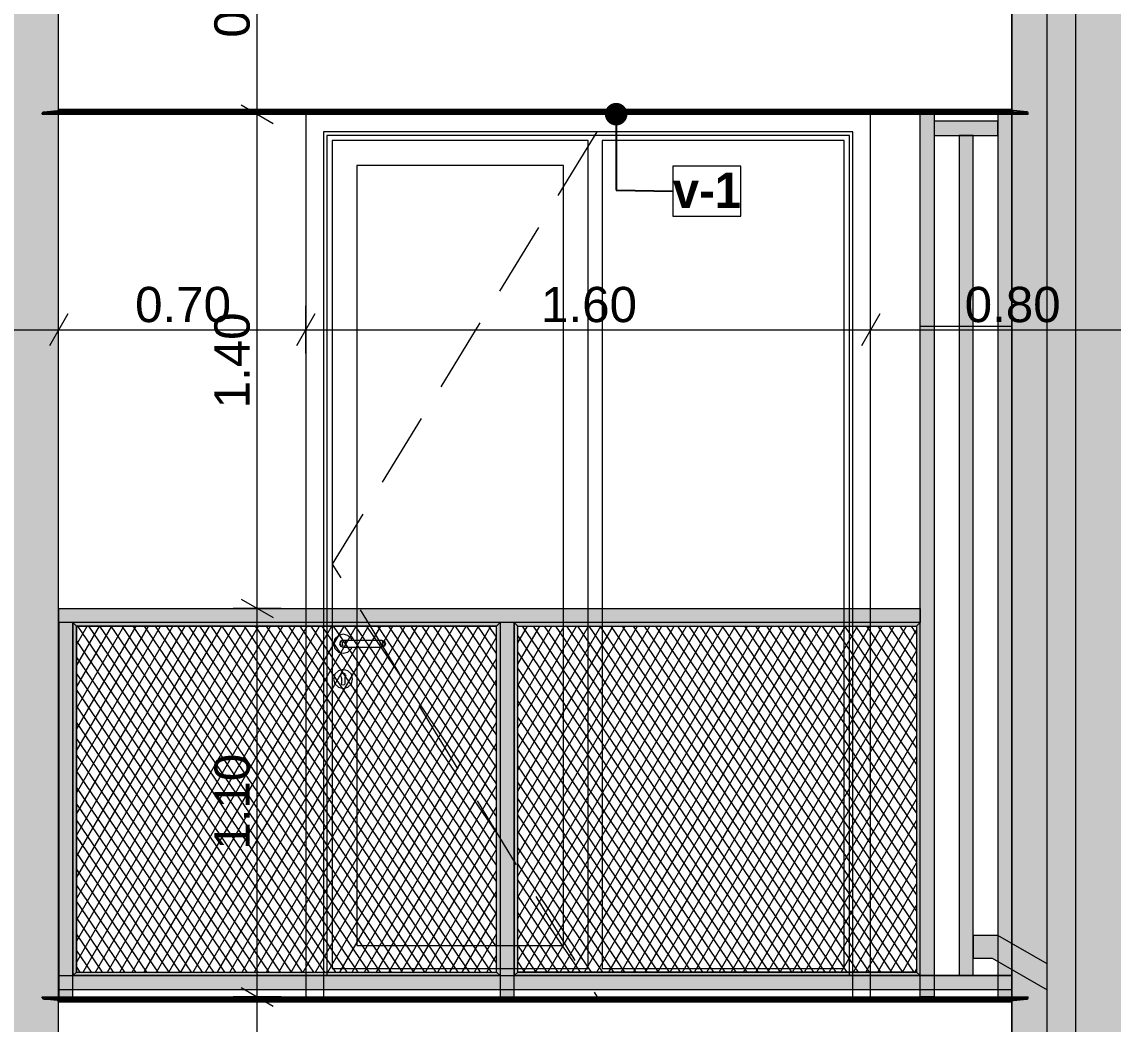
# Model space of a CAD drawing. Header units: millimetres. Extents: x 475206255 to 476720147, y 4620882299 to 4621447368.
# Drawn here: x 475471580 to 475474672, y 4621135667 to 4621138506 of the extents above; entities that cross this region are included whole.
import ezdxf

# ---------------------------------------------------------------- set-up
doc = ezdxf.new("R2010")
doc.units = ezdxf.units.MM
doc.header["$MEASUREMENT"] = 0
doc.set_wipeout_variables(frame=1)
doc.linetypes.add('Hidden Line', pattern=[317.5, 211.666667, -105.833333])
for name, color, linetype, lineweight in [('0_Pen_No__250_Pen_No__255', 255, 'Continuous', 0), ('0_Pen_No__250_Pen_No__7', 7, 'Continuous', 0), ('2D Drafting - General_Pen_No__7_Pen_No__7', 7, 'Continuous', 0), ('Dimensioning - General_Pen_No__142', 142, 'Continuous', 0), ('New_2D Drafting - General_Pen_No__30_Pen_No__9_Pen_No__9_Pen_No__253', 252, 'Continuous', 0), ('New_2D Drafting - General_Pen_No__30_Pen_No__9_Pen_No__9_Pen_No__255', 255, 'Continuous', 0), ('New_2D Drafting - General_Pen_No__30_Pen_No__9_Pen_No__9_Pen_No__7', 7, 'Continuous', 0), ('New_2D Drafting - General_Pen_No__4', 7, 'Continuous', 0), ('New_2D Drafting - General_Pen_No__7', 7, 'Continuous', 0), ('New_Annotation - Label_Pen_No__1', 1, 'Continuous', 0), ('New_Structural - Bearing_Pen_No__250', 7, 'Continuous', 0), ('Structural - Bearing_Pen_No__250', 7, 'Continuous', 0), ('zoma_Pen_No__142', 142, 'Continuous', 0)]:
    doc.layers.add(name, color=color, linetype=linetype, lineweight=lineweight)
doc.layers.add('Dimensioning - General', color=7, linetype='Continuous')
doc.layers.add('zoma', color=7, linetype='Continuous')
doc.styles.add('GENERATED_STYLE_2', font='arial.ttf')
doc.styles.add('GENERATED_STYLE_5', font='')
doc.styles.get('GENERATED_STYLE_5').set_extended_font_data('Avaza', bold=True)
doc.dimstyles.new('GENERATED_STYLE__1', dxfattribs={"dimtxt": 100, "dimasz": 68.640772, "dimexe": 0.18, "dimexo": 0.0625, "dimgap": 0, "dimtad": 1, "dimlfac": 0.001, "dimzin": 0, "dimdsep": 46, "dimtxsty": 'GENERATED_STYLE_2', "dimblk": 'ARROWHEAD_2', "dimblk1": 'ARROWHEAD_2', "dimblk2": 'ARROWHEAD_2', "dimcen": 0.09, "dimse1": 1, "dimse2": 1, "dimclrd": 142, "dimclre": 142, "dimclrt": 142, "dimadec": 0, "dimazin": 0, "dimtfac": 1, "dimtdec": 4, "dimtmove": 0, "dimatfit": 3, "dimfxl": 1, "dimtolj": 1, "dimtzin": 0, "dimarcsym": 0})
doc.dimstyles.new('GENERATED_STYLE__18', dxfattribs={"dimtxt": 100, "dimasz": 68.640772, "dimexe": 0.18, "dimexo": 0.0625, "dimgap": 0, "dimtad": 1, "dimtih": 1, "dimtoh": 1, "dimlfac": 0.001, "dimzin": 0, "dimdsep": 46, "dimtxsty": 'GENERATED_STYLE_2', "dimblk": 'ARROWHEAD_2', "dimblk1": 'ARROWHEAD_2', "dimblk2": 'ARROWHEAD_2', "dimcen": 0.09, "dimse1": 1, "dimse2": 1, "dimclrd": 142, "dimclre": 142, "dimclrt": 142, "dimadec": 0, "dimazin": 0, "dimtfac": 1, "dimtdec": 4, "dimtmove": 0, "dimatfit": 3, "dimfxl": 1, "dimtolj": 1, "dimtzin": 0, "dimarcsym": 0})
doc.dimstyles.new('GENERATED_STYLE__3', dxfattribs={"dimtxt": 200, "dimasz": 64.421331, "dimexe": 0.18, "dimexo": 3, "dimgap": 0, "dimtad": 1, "dimtih": 1, "dimtoh": 1, "dimlfac": 0.001, "dimzin": 0, "dimdsep": 46, "dimtxsty": 'GENERATED_STYLE_2', "dimblk": 'ARROWHEAD_2', "dimblk1": 'ARROWHEAD_2', "dimblk2": 'ARROWHEAD_2', "dimcen": 0.09, "dimclrd": 142, "dimclre": 142, "dimclrt": 142, "dimadec": 0, "dimazin": 0, "dimtfac": 1, "dimtdec": 4, "dimtmove": 0, "dimatfit": 3, "dimfxl": 1, "dimtolj": 1, "dimtzin": 0, "dimarcsym": 0})
doc.dimstyles.new('GENERATED_STYLE__33', dxfattribs={"dimtxt": 0.18, "dimasz": 127.68, "dimexe": 0.18, "dimexo": 0.0625, "dimgap": 0, "dimtad": 0, "dimtih": 1, "dimtoh": 1, "dimdec": 4, "dimzin": 0, "dimdsep": 46, "dimcen": 0.09, "dimadec": 0, "dimazin": 0, "dimtfac": 1, "dimtdec": 4, "dimtmove": 0, "dimatfit": 3, "dimldrblk": 'ARROWHEAD_11', "dimfxl": 1, "dimtolj": 1, "dimtzin": 0, "dimarcsym": 0})
pattern_1 = [(60, (475826095.757, 4621095193.19), (-25.980762, 15), []), (124.306619, (475826095.757, 4621095193.19), (23.8156986, 11.25), [])]

# ---------------------------------------------------------------- blocks, each defined once
blk = doc.blocks.new('*D565', base_point=(475826095.8, 4621095193.2))
at = {"layer": 'Dimensioning - General_Pen_No__142', "color": 142, "linetype": 'Continuous', "lineweight": 0, "transparency": 16777216}
for p, q in [((475472201.6, 4621135771), (475472291.9, 4621135718.8)), ((475472314.5, 4621135744.9), (475472179, 4621135744.9)), ((475472246.7, 4621135044.9), (475472246.7, 4621135744.9)), ((475472314.5, 4621135044.9), (475472179, 4621135044.9)), ((475472201.6, 4621135071), (475472291.9, 4621135018.9))]:
    blk.add_line(p, q, dxfattribs=at)
at = {"layer": 'Dimensioning - General_Pen_No__142', "color": 142, "lineweight": 0, "transparency": 16777216, "insert": (475472226.7, 4621135261.5), "char_height": 100, "attachment_point": 7, "rotation": 90, "style": 'GENERATED_STYLE_2'}
blk.add_mtext('\\A1;{\\pql;\\fArial|b0|i0|c204|p0;\\W1.000000;0.70}', dxfattribs=at)
blk = doc.blocks.new('ARROWHEAD_2')
at = {"color": 0, "linetype": 'Continuous', "lineweight": 0}
for p, q in [((-0.378, -0.655), (0.378, 0.655)), ((0, 0), (-1, 0))]:
    blk.add_line(p, q, dxfattribs=at)
blk = doc.blocks.new('*D566', base_point=(475826095.8, 4621095193.2))
at = {"layer": 'Dimensioning - General_Pen_No__142', "color": 142, "linetype": 'Continuous', "lineweight": 0, "transparency": 16777216}
for p, q in [((475472201.6, 4621136871), (475472291.9, 4621136818.9)), ((475472314.5, 4621136844.9), (475472179, 4621136844.9)), ((475472246.7, 4621135744.9), (475472246.7, 4621136844.9)), ((475472201.6, 4621135771), (475472291.9, 4621135718.8)), ((475472314.5, 4621135744.9), (475472179, 4621135744.9))]:
    blk.add_line(p, q, dxfattribs=at)
at = {"layer": 'Dimensioning - General_Pen_No__142', "color": 142, "lineweight": 0, "transparency": 16777216, "insert": (475472226.7, 4621136161.5), "char_height": 100, "attachment_point": 7, "rotation": 90, "style": 'GENERATED_STYLE_2'}
blk.add_mtext('\\A1;{\\pql;\\fArial|b0|i0|c204|p0;\\W1.000000;1.10}', dxfattribs=at)
blk = doc.blocks.new('*D567', base_point=(475826095.8, 4621095193.2))
at = {"layer": 'Dimensioning - General_Pen_No__142', "color": 142, "linetype": 'Continuous', "lineweight": 0, "transparency": 16777216}
for p, q in [((475472201.6, 4621138271), (475472291.9, 4621138218.9)), ((475472314.5, 4621138244.9), (475472179, 4621138244.9)), ((475472246.7, 4621136844.9), (475472246.7, 4621138244.9)), ((475472201.6, 4621136871), (475472291.9, 4621136818.9)), ((475472314.5, 4621136844.9), (475472179, 4621136844.9))]:
    blk.add_line(p, q, dxfattribs=at)
at = {"layer": 'Dimensioning - General_Pen_No__142', "color": 142, "lineweight": 0, "transparency": 16777216, "insert": (475472226.7, 4621137411.5), "char_height": 100, "attachment_point": 7, "rotation": 90, "style": 'GENERATED_STYLE_2'}
blk.add_mtext('\\A1;{\\pql;\\fArial|b0|i0|c204|p0;\\W1.000000;1.40}', dxfattribs=at)
blk = doc.blocks.new('*D568', base_point=(475826095.8, 4621095193.2))
at = {"layer": 'Dimensioning - General_Pen_No__142', "color": 142, "linetype": 'Continuous', "lineweight": 0, "transparency": 16777216}
for p, q in [((475472201.6, 4621138971), (475472291.9, 4621138918.8)), ((475472314.5, 4621138944.9), (475472179, 4621138944.9)), ((475472246.7, 4621138244.9), (475472246.7, 4621138944.9)), ((475472201.6, 4621138271), (475472291.9, 4621138218.9)), ((475472314.5, 4621138244.9), (475472179, 4621138244.9))]:
    blk.add_line(p, q, dxfattribs=at)
at = {"layer": 'Dimensioning - General_Pen_No__142', "color": 142, "lineweight": 0, "transparency": 16777216, "insert": (475472226.7, 4621138461.5), "char_height": 100, "attachment_point": 7, "rotation": 90, "style": 'GENERATED_STYLE_2'}
blk.add_mtext('\\A1;{\\pql;\\fArial|b0|i0|c204|p0;\\W1.000000;0.70}', dxfattribs=at)
blk = doc.blocks.new('*D578', base_point=(475826095.8, 4621095193.2))
at = {"layer": 'Dimensioning - General_Pen_No__142', "color": 142, "linetype": 'Continuous', "lineweight": 0, "transparency": 16777216}
for p, q in [((475483310.4, 4621137270.9), (475483400.7, 4621137218.8)), ((475483423.3, 4621137244.9), (475483287.8, 4621137244.9)), ((475483355.6, 4621134744.9), (475483355.6, 4621137244.9)), ((475483310.4, 4621134770.9), (475483400.7, 4621134718.8)), ((475483423.3, 4621134744.9), (475483287.8, 4621134744.9))]:
    blk.add_line(p, q, dxfattribs=at)
at = {"layer": 'Dimensioning - General_Pen_No__142', "color": 142, "lineweight": 0, "transparency": 16777216, "insert": (475483335.6, 4621135861.4), "char_height": 100, "attachment_point": 7, "rotation": 90, "style": 'GENERATED_STYLE_2'}
blk.add_mtext('\\A1;{\\pql;\\fArial|b0|i0|c204|p0;\\W1.000000;2.50}', dxfattribs=at)
blk = doc.blocks.new('*D579', base_point=(475826095.8, 4621095193.2))
at = {"layer": 'Dimensioning - General_Pen_No__142', "color": 142, "linetype": 'Continuous', "lineweight": 0, "transparency": 16777216}
for p, q in [((475483310.4, 4621137970.9), (475483400.7, 4621137918.8)), ((475483423.3, 4621137944.9), (475483287.8, 4621137944.9)), ((475483355.6, 4621137244.9), (475483355.6, 4621137944.9)), ((475483310.4, 4621137270.9), (475483400.7, 4621137218.8)), ((475483423.3, 4621137244.9), (475483287.8, 4621137244.9))]:
    blk.add_line(p, q, dxfattribs=at)
at = {"layer": 'Dimensioning - General_Pen_No__142', "color": 142, "lineweight": 0, "transparency": 16777216, "insert": (475483335.6, 4621137461.4), "char_height": 100, "attachment_point": 7, "rotation": 90, "style": 'GENERATED_STYLE_2'}
blk.add_mtext('\\A1;{\\pql;\\fArial|b0|i0|c204|p0;\\W1.000000;0.70}', dxfattribs=at)
blk = doc.blocks.new('*D580', base_point=(475826095.8, 4621095193.2))
at = {"layer": 'Dimensioning - General_Pen_No__142', "color": 142, "linetype": 'Continuous', "lineweight": 0, "transparency": 16777216}
for p, q in [((475483310.4, 4621140470.9), (475483400.7, 4621140418.8)), ((475483423.3, 4621140444.9), (475483287.8, 4621140444.9)), ((475483355.6, 4621137944.9), (475483355.6, 4621140444.9)), ((475483310.4, 4621137970.9), (475483400.7, 4621137918.8)), ((475483423.3, 4621137944.9), (475483287.8, 4621137944.9))]:
    blk.add_line(p, q, dxfattribs=at)
at = {"layer": 'Dimensioning - General_Pen_No__142', "color": 142, "lineweight": 0, "transparency": 16777216, "insert": (475483335.6, 4621139061.4), "char_height": 100, "attachment_point": 7, "rotation": 90, "style": 'GENERATED_STYLE_2'}
blk.add_mtext('\\A1;{\\pql;\\fArial|b0|i0|c204|p0;\\W1.000000;2.50}', dxfattribs=at)
blk = doc.blocks.new('*D1547', base_point=(475826095.8, 4621095193.2))
at = {"layer": 'zoma_Pen_No__142', "color": 142, "linetype": 'Continuous', "lineweight": 0, "transparency": 16777216}
for p, q in [((475468284.6, 4621128706.2), (475468284.6, 4621128833.3)), ((475474384.6, 4621128706.2), (475474384.6, 4621128833.3)), ((475468309, 4621128812.1), (475468260.1, 4621128727.4)), ((475474409, 4621128812.1), (475474360.1, 4621128727.4)), ((475468284.6, 4621128769.8), (475474384.6, 4621128769.8))]:
    blk.add_line(p, q, dxfattribs=at)
at = {"layer": 'zoma_Pen_No__142', "color": 142, "lineweight": 0, "transparency": 16777216, "char_height": 200, "attachment_point": 7, "style": 'GENERATED_STYLE_2'}
for s, insert in [('\\A1;{\\pql;\\fArial|b0|i0|c204|p0;\\W1.000000;6.10}', (475471067.7, 4621128809.8)), ('\\A1;{\\pql;\\fArial|b0|i0|c204|p0;\\W1.000000;0.40}', (475473826.2, 4621128809.8))]:
    blk.add_mtext(s, dxfattribs=dict(at, insert=insert))
blk = doc.blocks.new('*D1548', base_point=(475826095.8, 4621095193.2))
at = {"layer": 'zoma_Pen_No__142', "color": 142, "linetype": 'Continuous', "lineweight": 0, "transparency": 16777216}
for p, q in [((475474384.6, 4621128706.2), (475474384.6, 4621128833.3)), ((475474784.6, 4621128706.2), (475474784.6, 4621128833.3)), ((475474409, 4621128812.1), (475474360.1, 4621128727.4)), ((475474809, 4621128812.1), (475474760.1, 4621128727.4)), ((475474384.6, 4621128769.8), (475474784.6, 4621128769.8))]:
    blk.add_line(p, q, dxfattribs=at)
at = {"layer": 'zoma_Pen_No__142', "color": 142, "lineweight": 0, "transparency": 16777216, "insert": (475474667.7, 4621128866.9), "char_height": 200, "attachment_point": 7, "style": 'GENERATED_STYLE_2'}
blk.add_mtext('\\A1;{\\pql;\\fArial|b0|i0|c204|p0;\\W1.000000;0.30}', dxfattribs=at)
blk = doc.blocks.new('ARROWHEAD_11')
at = {"color": 0, "linetype": 'Continuous', "lineweight": 0}
blk.add_line((0, 0), (-1, 0), dxfattribs=at)
at = {"color": 0, "linetype": 'Continuous', "lineweight": 0, "const_width": 0.25, "flags": 128}
blk.add_lwpolyline([(-0.125, 0, 1), (0.125, 0, 1)], format="xyb", close=True, dxfattribs=at)
blk = doc.blocks.new('*D2193', base_point=(475826095.8, 4621095193.2))
at = {"layer": 'Dimensioning - General_Pen_No__142', "color": 142, "linetype": 'Continuous', "lineweight": 0, "transparency": 16777216}
for p, q in [((475470760.8, 4621137679.6), (475470708.6, 4621137589.2)), ((475470734.7, 4621137566.7), (475470734.7, 4621137702.1)), ((475471710.3, 4621137679.6), (475471658.2, 4621137589.2)), ((475471684.2, 4621137566.7), (475471684.2, 4621137702.1)), ((475470734.7, 4621137634.4), (475471684.2, 4621137634.4))]:
    blk.add_line(p, q, dxfattribs=at)
at = {"layer": 'Dimensioning - General_Pen_No__142', "color": 142, "lineweight": 0, "transparency": 16777216, "insert": (475471076, 4621137654.4), "char_height": 100, "attachment_point": 7, "style": 'GENERATED_STYLE_2'}
blk.add_mtext('\\A1;{\\pql;\\fArial|b0|i0|c204|p0;\\W1.000000;0.95}', dxfattribs=at)
blk = doc.blocks.new('*D2194', base_point=(475826095.8, 4621095193.2))
at = {"layer": 'Dimensioning - General_Pen_No__142', "color": 142, "linetype": 'Continuous', "lineweight": 0, "transparency": 16777216}
for p, q in [((475471710.3, 4621137679.6), (475471658.2, 4621137589.2)), ((475471684.2, 4621137566.7), (475471684.2, 4621137702.1)), ((475472410.3, 4621137679.6), (475472358.2, 4621137589.2)), ((475472384.3, 4621137566.7), (475472384.3, 4621137702.1)), ((475471684.2, 4621137634.4), (475472384.3, 4621137634.4))]:
    blk.add_line(p, q, dxfattribs=at)
at = {"layer": 'Dimensioning - General_Pen_No__142', "color": 142, "lineweight": 0, "transparency": 16777216, "insert": (475471900.8, 4621137654.4), "char_height": 100, "attachment_point": 7, "style": 'GENERATED_STYLE_2'}
blk.add_mtext('\\A1;{\\pql;\\fArial|b0|i0|c204|p0;\\W1.000000;0.70}', dxfattribs=at)
blk = doc.blocks.new('*D2195', base_point=(475826095.8, 4621095193.2))
at = {"layer": 'Dimensioning - General_Pen_No__142', "color": 142, "linetype": 'Continuous', "lineweight": 0, "transparency": 16777216}
for p, q in [((475472410.3, 4621137679.6), (475472358.2, 4621137589.2)), ((475472384.3, 4621137566.7), (475472384.3, 4621137702.1)), ((475474010.3, 4621137679.6), (475473958.2, 4621137589.2)), ((475473984.3, 4621137566.7), (475473984.3, 4621137702.1)), ((475472384.3, 4621137634.4), (475473984.3, 4621137634.4))]:
    blk.add_line(p, q, dxfattribs=at)
at = {"layer": 'Dimensioning - General_Pen_No__142', "color": 142, "lineweight": 0, "transparency": 16777216, "insert": (475473050.8, 4621137654.4), "char_height": 100, "attachment_point": 7, "style": 'GENERATED_STYLE_2'}
blk.add_mtext('\\A1;{\\pql;\\fArial|b0|i0|c204|p0;\\W1.000000;1.60}', dxfattribs=at)
blk = doc.blocks.new('*D2196', base_point=(475826095.8, 4621095193.2))
at = {"layer": 'Dimensioning - General_Pen_No__142', "color": 142, "linetype": 'Continuous', "lineweight": 0, "transparency": 16777216}
for p, q in [((475474010.3, 4621137679.6), (475473958.2, 4621137589.2)), ((475473984.3, 4621137566.7), (475473984.3, 4621137702.1)), ((475474810.5, 4621137679.6), (475474758.3, 4621137589.2)), ((475474784.4, 4621137566.7), (475474784.4, 4621137702.1)), ((475473984.3, 4621137634.4), (475474784.4, 4621137634.4))]:
    blk.add_line(p, q, dxfattribs=at)
at = {"layer": 'Dimensioning - General_Pen_No__142', "color": 142, "lineweight": 0, "transparency": 16777216, "insert": (475474250.9, 4621137654.4), "char_height": 100, "attachment_point": 7, "style": 'GENERATED_STYLE_2'}
blk.add_mtext('\\A1;{\\pql;\\fArial|b0|i0|c204|p0;\\W1.000000;0.80}', dxfattribs=at)

msp = doc.modelspace()

# ---------------------------------------------------------------- hatches: boundary and pattern name
at = {"layer": '0_Pen_No__250_Pen_No__255', "linetype": 'Continuous', "lineweight": 0, "true_color": 0x3f3f3f}
for points in [[(475474564.884, 4621132444.873), (475474484.884, 4621132444.873), (475474484.884, 4621142237.916), (475474564.884, 4621142237.916)], [(475474484.884, 4621135764.412), (475474484.884, 4621135837.916), (475474344.884, 4621135918.828), (475474274.884, 4621135918.828), (475474274.884, 4621135854.828), (475474328.44, 4621135854.828)]]:
    msp.add_hatch(color=250, dxfattribs=at).paths.add_polyline_path(points)
at = {"layer": 'New_2D Drafting - General_Pen_No__30_Pen_No__9_Pen_No__9_Pen_No__253', "linetype": 'Continuous', "lineweight": 0}
h = msp.add_hatch(dxfattribs=at)
h.set_pattern_fill('BRICK___RUNNING_BOND', color=252, style=0, pattern_type=2)
h.set_pattern_definition([(0, (475826095.757, 4621095193.19), (0, 66.64), []), (90, (475826095.76, 4621095193.2), (-244.8, 0), [66.64, -66.64]), (90, (475826218.16, 4621095259.83), (-244.8, 0), [66.64, -66.64])])
h.paths.add_polyline_path([(475468284.453, 4621132544.873), (475468284.453, 4621132444.873), (475474784.805, 4621132444.873), (475474784.805, 4621145744.467), (475468284.453, 4621145744.467)])
h.paths.add_polyline_path([(475470833.669, 4621141864.899), (475469033.669, 4621141864.899), (475469033.669, 4621142144.899), (475469134.703, 4621142144.899), (475469134.703, 4621144644.905), (475470734.703, 4621144644.905), (475470734.703, 4621142144.899), (475470833.669, 4621142144.899)], flags=0)
h.paths.add_polyline_path([(475469033.669, 4621135744.899), (475469033.669, 4621135464.899), (475469134.703, 4621135464.899), (475470734.703, 4621135464.899), (475470833.669, 4621135464.899), (475470833.669, 4621135744.899), (475470734.703, 4621135744.899), (475470734.703, 4621138244.91), (475469134.703, 4621138244.91), (475469134.703, 4621135744.899)], flags=0)
h.paths.add_polyline_path([(475469134.703, 4621138664.899), (475470734.703, 4621138664.899), (475470833.669, 4621138664.899), (475470833.669, 4621138944.899), (475470734.703, 4621138944.899), (475470734.703, 4621141444.911), (475469134.703, 4621141444.911), (475469134.703, 4621138944.899), (475469033.669, 4621138944.899), (475469033.669, 4621138664.899)], flags=0)
h.paths.add_polyline_path([(475469080.654, 4621135044.91), (475469080.654, 4621133444.91), (475470680.654, 4621133444.91), (475470680.654, 4621135044.91)], flags=0)
h.paths.add_polyline_path([(475471684.228, 4621145344.917), (475474384.884, 4621145344.917), (475474384.884, 4621133644.895), (475471684.228, 4621133644.895)], flags=0)
at = {"layer": 'New_2D Drafting - General_Pen_No__30_Pen_No__9_Pen_No__9_Pen_No__255', "linetype": 'Continuous', "lineweight": 0}
for points in [[(475474124.884, 4621138244.911), (475474164.884, 4621138244.911), (475474164.884, 4621135744.917), (475474124.884, 4621135744.917)], [(475474344.884, 4621138244.923), (475474344.884, 4621135744.917), (475474384.884, 4621135744.917), (475474384.884, 4621138244.923)], [(475474164.884, 4621138224.911), (475474164.884, 4621138184.824), (475474344.884, 4621138184.824), (475474344.884, 4621138224.911)], [(475474234.884, 4621138184.824), (475474234.884, 4621135804.943), (475474274.884, 4621135804.943), (475474274.884, 4621138184.824)], [(475471684.631, 4621136804.945), (475471684.631, 4621136844.945), (475474124.884, 4621136844.945), (475474124.884, 4621136804.945)], [(475471684.631, 4621135744.951), (475471724.631, 4621135744.951), (475471724.631, 4621136804.945), (475471684.631, 4621136804.945)], [(475471724.631, 4621135804.917), (475471734.631, 4621135814.917), (475471734.631, 4621136794.945), (475471724.631, 4621136804.945)], [(475472924.631, 4621136794.945), (475472934.631, 4621136804.945), (475471724.631, 4621136804.945), (475471734.631, 4621136794.945)], [(475472934.631, 4621135804.917), (475472924.631, 4621135814.917), (475472924.631, 4621136794.945), (475472934.631, 4621136804.945)], [(475472934.631, 4621135744.917), (475472974.631, 4621135744.917), (475472974.631, 4621136804.945), (475472934.631, 4621136804.945)], [(475472974.631, 4621135804.943), (475472984.631, 4621135814.943), (475472984.631, 4621136794.971), (475472974.631, 4621136804.971)], [(475474114.798, 4621136794.945), (475474124.884, 4621136804.945), (475472974.631, 4621136804.945), (475472984.631, 4621136794.945)], [(475474124.884, 4621136804.945), (475474114.798, 4621136794.945), (475474114.798, 4621135814.917), (475474124.884, 4621135804.943)], [(475471684.631, 4621135764.943), (475471684.631, 4621135804.943), (475474384.884, 4621135804.943), (475474384.884, 4621135764.943)], [(475472924.605, 4621135814.943), (475472934.605, 4621135804.943), (475471724.631, 4621135804.943), (475471734.631, 4621135814.943)], [(475474114.819, 4621135814.929), (475474124.917, 4621135804.943), (475472974.657, 4621135804.943), (475472984.664, 4621135814.95)]]:
    msp.add_hatch(color=255, dxfattribs=at).paths.add_polyline_path(points)
at = {"layer": 'New_2D Drafting - General_Pen_No__7', "linetype": 'Continuous', "lineweight": 0}
h = msp.add_hatch(dxfattribs=at)
h.set_pattern_fill('BATT_INSULATION', style=0, pattern_type=2)
h.set_pattern_definition(pattern_1)
h.paths.add_polyline_path([(475471734.631, 4621135814.943), (475472924.631, 4621135814.943), (475472924.631, 4621136794.945), (475471734.631, 4621136794.945)])
h = msp.add_hatch(dxfattribs=at)
h.set_pattern_fill('BATT_INSULATION', style=0, pattern_type=2)
h.set_pattern_definition(pattern_1)
h.paths.add_polyline_path([(475472984.631, 4621136794.945), (475474114.798, 4621136794.945), (475474114.798, 4621135814.95), (475472984.631, 4621135814.95)])

# ---------------------------------------------------------------- linework, layer by layer
at = {"layer": '0_Pen_No__250_Pen_No__7', "color": 7, "linetype": 'Continuous', "lineweight": 0, "flags": 128}
for points in [[(475474564.884, 4621132444.873), (475474484.884, 4621132444.873), (475474484.884, 4621142237.916), (475474564.884, 4621142237.916)], [(475474484.884, 4621135764.412), (475474484.884, 4621135837.916), (475474344.884, 4621135918.828), (475474274.884, 4621135918.828), (475474274.884, 4621135854.828), (475474328.44, 4621135854.828)]]:
    msp.add_lwpolyline(points, close=True, dxfattribs=at)
at = {"layer": '2D Drafting - General_Pen_No__7_Pen_No__7', "color": 7, "linetype": 'Continuous', "lineweight": 0, "flags": 128}
for points in [[(475472388.379, 4621135744.911), (475473984.262, 4621135744.916), (475473984.254, 4621138244.916), (475472384.254, 4621138244.911)], [(475472384.254, 4621138244.911), (475472384.262, 4621135744.911), (475472388.379, 4621135744.911)]]:
    msp.add_lwpolyline(points, dxfattribs=at)
for points in [[(475473934.254, 4621138194.915), (475472434.254, 4621138194.91), (475472434.262, 4621135744.911), (475473934.262, 4621135744.918)], [(475473924.254, 4621138184.915), (475472444.254, 4621138184.91), (475472444.262, 4621135804.912), (475473924.262, 4621135804.918)], [(475473184.258, 4621138169.913), (475472459.254, 4621138169.91), (475472459.262, 4621135824.913), (475473184.262, 4621135824.915)], [(475473909.254, 4621138169.915), (475473224.254, 4621138169.913), (475473224.262, 4621135824.915), (475473909.262, 4621135824.918)], [(475473114.254, 4621138099.912), (475472529.254, 4621138099.91), (475472529.262, 4621135889.913), (475473114.262, 4621135889.915)]]:
    msp.add_lwpolyline(points, close=True, dxfattribs=at)
at = {"layer": '2D Drafting - General_Pen_No__7_Pen_No__7', "color": 7, "linetype": 'Hidden Line', "lineweight": 0, "flags": 128}
msp.add_lwpolyline([(475473209.254, 4621138194.913), (475472459.258, 4621136970.787), (475473208.485, 4621135746.198)], dxfattribs=at)
at = {"layer": 'New_2D Drafting - General_Pen_No__30_Pen_No__9_Pen_No__9_Pen_No__7', "color": 7, "linetype": 'Continuous', "lineweight": 0, "flags": 128}
for points in [[(475471684.228, 4621145344.917), (475474384.884, 4621145344.917), (475474384.884, 4621133644.895), (475471684.228, 4621133644.895)], [(475474124.884, 4621138244.911), (475474164.884, 4621138244.911), (475474164.884, 4621135744.917), (475474124.884, 4621135744.917)], [(475474344.884, 4621138244.923), (475474344.884, 4621135744.917), (475474384.884, 4621135744.917), (475474384.884, 4621138244.923)], [(475474164.884, 4621138224.911), (475474164.884, 4621138184.824), (475474344.884, 4621138184.824), (475474344.884, 4621138224.911)], [(475474234.884, 4621138184.824), (475474234.884, 4621135804.943), (475474274.884, 4621135804.943), (475474274.884, 4621138184.824)], [(475474384.884, 4621135804.943), (475474124.884, 4621135804.943), (475474124.884, 4621137644.528), (475474384.884, 4621137644.528)], [(475471684.631, 4621136804.945), (475471684.631, 4621136844.945), (475474124.884, 4621136844.945), (475474124.884, 4621136804.945)], [(475471684.631, 4621135744.951), (475471724.631, 4621135744.951), (475471724.631, 4621136804.945), (475471684.631, 4621136804.945)], [(475471724.631, 4621135804.917), (475471734.631, 4621135814.917), (475471734.631, 4621136794.945), (475471724.631, 4621136804.945)], [(475472924.631, 4621136794.945), (475472934.631, 4621136804.945), (475471724.631, 4621136804.945), (475471734.631, 4621136794.945)], [(475472934.631, 4621135804.917), (475472924.631, 4621135814.917), (475472924.631, 4621136794.945), (475472934.631, 4621136804.945)], [(475472934.631, 4621135744.917), (475472974.631, 4621135744.917), (475472974.631, 4621136804.945), (475472934.631, 4621136804.945)], [(475472974.631, 4621135804.943), (475472984.631, 4621135814.943), (475472984.631, 4621136794.971), (475472974.631, 4621136804.971)], [(475474114.798, 4621136794.945), (475474124.884, 4621136804.945), (475472974.631, 4621136804.945), (475472984.631, 4621136794.945)], [(475474124.884, 4621136804.945), (475474114.798, 4621136794.945), (475474114.798, 4621135814.917), (475474124.884, 4621135804.943)], [(475471684.631, 4621135764.943), (475471684.631, 4621135804.943), (475474384.884, 4621135804.943), (475474384.884, 4621135764.943)], [(475472924.605, 4621135814.943), (475472934.605, 4621135804.943), (475471724.631, 4621135804.943), (475471734.631, 4621135814.943)], [(475474114.819, 4621135814.929), (475474124.917, 4621135804.943), (475472974.657, 4621135804.943), (475472984.664, 4621135814.95)]]:
    msp.add_lwpolyline(points, close=True, dxfattribs=at)
at = {"layer": 'New_2D Drafting - General_Pen_No__4', "color": 7, "linetype": 'Continuous', "lineweight": 0, "flags": 128}
for points in [[(475471734.631, 4621135814.943), (475472924.631, 4621135814.943), (475472924.631, 4621136794.945), (475471734.631, 4621136794.945)], [(475472984.631, 4621136794.945), (475474114.798, 4621136794.945), (475474114.798, 4621135814.95), (475472984.631, 4621135814.95)]]:
    msp.add_lwpolyline(points, close=True, dxfattribs=at)
at = {"layer": 'New_Structural - Bearing_Pen_No__250', "color": 7, "linetype": 'Continuous', "lineweight": 0}
for p, q in [((475472466.766, 4621136758.411), (475472463.149, 4621136744.911)), ((475472463.149, 4621136744.911), (475472466.766, 4621136731.411)), ((475472476.649, 4621136768.294), (475472466.766, 4621136758.411)), ((475472490.149, 4621136771.911), (475472476.649, 4621136768.294)), ((475472483.078, 4621136751.982), (475472480.149, 4621136744.911)), ((475472480.149, 4621136744.911), (475472483.078, 4621136737.84)), ((475472484.63, 4621136751.982), (475472481.871, 4621136744.911)), ((475472481.871, 4621136744.911), (475472484.63, 4621136737.84)), ((475472490.149, 4621136754.911), (475472483.078, 4621136751.982)), ((475472489.444, 4621136751.982), (475472487.333, 4621136744.911)), ((475472487.333, 4621136744.911), (475472489.445, 4621136737.84)), ((475472503.649, 4621136768.294), (475472490.149, 4621136771.911)), ((475472490.149, 4621136754.911), (475472491.291, 4621136754.911)), ((475472491.291, 4621136754.911), (475472494.542, 4621136754.911)), ((475472494.542, 4621136754.911), (475472499.409, 4621136754.911)), ((475472496.65, 4621136751.982), (475472495.507, 4621136744.911)), ((475472495.507, 4621136744.911), (475472496.65, 4621136737.84)), ((475472499.409, 4621136754.911), (475472505.149, 4621136754.911)), ((475472513.532, 4621136758.411), (475472503.649, 4621136768.294)), ((475472505.149, 4621136754.911), (475472585.149, 4621136754.912)), ((475472514.47, 4621136754.911), (475472513.532, 4621136758.411)), ((475472585.149, 4621136754.912), (475472590.889, 4621136754.912)), ((475472590.889, 4621136754.912), (475472595.756, 4621136754.912)), ((475472593.648, 4621136751.983), (475472594.791, 4621136744.912)), ((475472594.791, 4621136744.912), (475472593.648, 4621136737.841)), ((475472595.756, 4621136754.912), (475472599.007, 4621136754.912)), ((475472599.007, 4621136754.912), (475472600.149, 4621136754.912)), ((475472600.149, 4621136754.912), (475472607.22, 4621136751.983)), ((475472600.854, 4621136751.983), (475472602.965, 4621136744.912)), ((475472602.965, 4621136744.912), (475472600.854, 4621136737.841)), ((475472605.668, 4621136751.983), (475472608.427, 4621136744.912)), ((475472608.427, 4621136744.912), (475472605.668, 4621136737.841)), ((475472607.22, 4621136751.983), (475472610.149, 4621136744.912)), ((475472610.149, 4621136744.912), (475472607.22, 4621136737.841)), ((475472466.766, 4621136731.411), (475472476.649, 4621136721.528)), ((475472476.649, 4621136721.528), (475472490.149, 4621136717.911)), ((475472483.078, 4621136737.84), (475472490.149, 4621136734.911)), ((475472490.149, 4621136734.911), (475472491.291, 4621136734.911)), ((475472490.149, 4621136717.911), (475472503.649, 4621136721.529)), ((475472491.291, 4621136734.911), (475472494.543, 4621136734.911)), ((475472494.543, 4621136734.911), (475472499.409, 4621136734.911)), ((475472499.409, 4621136734.911), (475472505.149, 4621136734.911)), ((475472503.649, 4621136721.529), (475472513.532, 4621136731.411)), ((475472505.149, 4621136734.911), (475472585.149, 4621136734.912)), ((475472513.532, 4621136731.411), (475472514.47, 4621136734.911)), ((475472585.149, 4621136734.912), (475472590.889, 4621136734.912)), ((475472590.889, 4621136734.912), (475472595.756, 4621136734.912)), ((475472595.756, 4621136734.912), (475472599.007, 4621136734.912)), ((475472599.007, 4621136734.912), (475472600.149, 4621136734.912)), ((475472607.22, 4621136737.841), (475472600.149, 4621136734.912)), ((475472466.767, 4621136658.411), (475472463.149, 4621136644.911)), ((475472476.649, 4621136668.294), (475472466.767, 4621136658.411)), ((475472490.149, 4621136671.911), (475472476.649, 4621136668.294)), ((475472483.429, 4621136656.551), (475472482.682, 4621136654.603)), ((475472485.149, 4621136649.311), (475472482.682, 4621136654.603)), ((475472483.429, 4621136656.551), (475472484.774, 4621136660.055)), ((475472484.774, 4621136660.055), (475472490.149, 4621136662.337)), ((475472503.649, 4621136668.294), (475472490.149, 4621136671.911)), ((475472490.149, 4621136662.337), (475472495.525, 4621136660.055)), ((475472497.617, 4621136654.604), (475472495.149, 4621136649.311)), ((475472496.87, 4621136656.551), (475472495.525, 4621136660.055)), ((475472496.87, 4621136656.551), (475472497.617, 4621136654.604)), ((475472513.532, 4621136658.411), (475472503.649, 4621136668.294)), ((475472517.149, 4621136644.911), (475472513.532, 4621136658.411)), ((475472463.149, 4621136644.911), (475472466.767, 4621136631.411)), ((475472466.767, 4621136631.411), (475472476.65, 4621136621.528)), ((475472476.65, 4621136621.528), (475472490.15, 4621136617.911)), ((475472485.149, 4621136647.798), (475472485.149, 4621136649.311)), ((475472485.149, 4621136647.798), (475472485.149, 4621136644.911)), ((475472485.149, 4621136644.911), (475472485.149, 4621136642.024)), ((475472485.149, 4621136642.024), (475472485.149, 4621136636.251)), ((475472485.149, 4621136636.251), (475472485.149, 4621136632.411)), ((475472486.614, 4621136628.876), (475472485.149, 4621136632.411)), ((475472490.149, 4621136627.411), (475472486.614, 4621136628.876)), ((475472493.685, 4621136628.876), (475472490.149, 4621136627.411)), ((475472490.15, 4621136617.911), (475472503.65, 4621136621.529)), ((475472495.149, 4621136632.411), (475472493.685, 4621136628.876)), ((475472495.149, 4621136649.311), (475472495.149, 4621136647.798)), ((475472495.149, 4621136647.798), (475472495.149, 4621136644.911)), ((475472495.149, 4621136644.911), (475472495.149, 4621136642.024)), ((475472495.149, 4621136642.024), (475472495.149, 4621136636.251)), ((475472495.149, 4621136636.251), (475472495.149, 4621136632.411)), ((475472503.65, 4621136621.529), (475472513.532, 4621136631.411)), ((475472513.532, 4621136631.411), (475472517.149, 4621136644.911))]:
    msp.add_line(p, q, dxfattribs=at)
at = {"layer": 'Structural - Bearing_Pen_No__250', "color": 7, "linetype": 'Continuous', "lineweight": 0}
for p, q in [((475471684.228, 4621138259.336), (475471684.228, 4621138930.522)), ((475474384.884, 4621138259.336), (475474384.884, 4621138930.522)), ((475471637.902, 4621138247.418), (475471638.302, 4621138248.949)), ((475471637.902, 4621138244.923), (475471637.902, 4621138247.418)), ((475471637.902, 4621138247.418), (475474431.21, 4621138247.418)), ((475471637.902, 4621138244.923), (475474431.21, 4621138244.923)), ((475471638.302, 4621138248.949), (475471639.439, 4621138250.246)), ((475471639.439, 4621138250.246), (475471641.142, 4621138251.113)), ((475471641.142, 4621138251.113), (475471642.364, 4621138251.373)), ((475471642.364, 4621138251.373), (475471679.765, 4621138255.363)), ((475471642.364, 4621138251.373), (475474426.748, 4621138251.373)), ((475471679.765, 4621138255.363), (475471680.987, 4621138255.622)), ((475471679.765, 4621138255.363), (475474389.346, 4621138255.363)), ((475471680.987, 4621138255.622), (475471682.69, 4621138256.489)), ((475471682.69, 4621138256.489), (475471683.828, 4621138257.787)), ((475471683.828, 4621138257.787), (475471684.228, 4621138259.318)), ((475471684.228, 4621138259.318), (475474384.884, 4621138259.318)), ((475474385.284, 4621138257.787), (475474384.884, 4621138259.318)), ((475474386.421, 4621138256.489), (475474385.284, 4621138257.787)), ((475474388.125, 4621138255.622), (475474386.421, 4621138256.489)), ((475474389.346, 4621138255.363), (475474388.125, 4621138255.622)), ((475474426.748, 4621138251.373), (475474389.346, 4621138255.363)), ((475474427.969, 4621138251.113), (475474426.748, 4621138251.373)), ((475474429.672, 4621138250.246), (475474427.969, 4621138251.113)), ((475474430.81, 4621138248.949), (475474429.672, 4621138250.246)), ((475474431.21, 4621138247.418), (475474430.81, 4621138248.949)), ((475474431.21, 4621138244.923), (475474431.21, 4621138247.418)), ((475471637.902, 4621135742.422), (475471637.902, 4621135744.917)), ((475471637.902, 4621135744.917), (475474431.21, 4621135744.917)), ((475471638.302, 4621135740.891), (475471637.902, 4621135742.422)), ((475471637.902, 4621135742.422), (475474431.21, 4621135742.422)), ((475471639.439, 4621135739.594), (475471638.302, 4621135740.891)), ((475471641.142, 4621135738.727), (475471639.439, 4621135739.594)), ((475471642.364, 4621135738.467), (475471641.142, 4621135738.727)), ((475471679.765, 4621135734.477), (475471642.364, 4621135738.467)), ((475471642.364, 4621135738.467), (475474426.748, 4621135738.467)), ((475471680.987, 4621135734.218), (475471679.765, 4621135734.477)), ((475471679.765, 4621135734.477), (475474389.346, 4621135734.477)), ((475471682.69, 4621135733.351), (475471680.987, 4621135734.218)), ((475471683.828, 4621135732.053), (475471682.69, 4621135733.351)), ((475471684.228, 4621135730.522), (475471683.828, 4621135732.053)), ((475471684.228, 4621135059.336), (475471684.228, 4621135730.522)), ((475471684.228, 4621135730.522), (475474384.884, 4621135730.522)), ((475474384.884, 4621135730.522), (475474385.284, 4621135732.053)), ((475474384.884, 4621135059.336), (475474384.884, 4621135730.522)), ((475474385.284, 4621135732.053), (475474386.421, 4621135733.351)), ((475474386.421, 4621135733.351), (475474388.125, 4621135734.218)), ((475474388.125, 4621135734.218), (475474389.346, 4621135734.477)), ((475474389.346, 4621135734.477), (475474426.748, 4621135738.467)), ((475474426.748, 4621135738.467), (475474427.969, 4621135738.727)), ((475474427.969, 4621135738.727), (475474429.672, 4621135739.594)), ((475474429.672, 4621135739.594), (475474430.81, 4621135740.891)), ((475474430.81, 4621135740.891), (475474431.21, 4621135742.422)), ((475474431.21, 4621135742.422), (475474431.21, 4621135744.917))]:
    msp.add_line(p, q, dxfattribs=at)

# ---------------------------------------------------------------- dimensions: what is measured, and where the dimension line sits
at = {"layer": 'Dimensioning - General', "color": 142, "linetype": 'Continuous', "lineweight": 0}
for base, p1, p2, picture, middle in [((475483355.565, 4621140444.875), (475465435.029, 4621137944.874), (475465435.029, 4621140444.875), '*D580', (475483285.565, 4621139190.873)), ((475472246.714, 4621138944.917), (475472300.405, 4621138244.923), (475472082.134, 4621138944.917), '*D568', (475472176.714, 4621138590.918)), ((475472246.714, 4621138244.923), (475472261.293, 4621136844.945), (475472300.405, 4621138244.923), '*D567', (475472176.714, 4621137540.932)), ((475483355.565, 4621137944.874), (475465435.029, 4621137244.874), (475465435.029, 4621137944.874), '*D579', (475483285.565, 4621137590.872)), ((475483355.565, 4621137244.874), (475465435.029, 4621134744.874), (475465435.029, 4621137244.874), '*D578', (475483285.565, 4621135990.872)), ((475472246.714, 4621136844.945), (475472319.098, 4621135744.917), (475472261.293, 4621136844.945), '*D566', (475472176.714, 4621136290.929)), ((475472246.714, 4621135744.917), (475472322.324, 4621135044.923), (475472319.098, 4621135744.917), '*D565', (475472176.714, 4621135390.918))]:
    dim = msp.add_linear_dim(base=base, p1=p1, p2=p2, angle=90, dimstyle='GENERATED_STYLE__1', dxfattribs=at)
    dim.commit()
    dim.dimension.update_dxf_attribs({"geometry": picture, "text_midpoint": middle, "dimtype": 160, "text_rotation": 90})
for base, p1, p2, picture, middle in [((475471684.228, 4621137634.4), (475470734.703, 4621138108.46), (475471684.228, 4621138348.007), '*D2193', (475471205.464, 4621137704.4)), ((475472384.254, 4621137634.4), (475471684.228, 4621138348.007), (475472384.254, 4621138108.466), '*D2194', (475472030.239, 4621137704.4)), ((475474784.402, 4621137634.4), (475473984.254, 4621138108.471), (475474784.402, 4621138277.962), '*D2196', (475474380.326, 4621137704.4))]:
    dim = msp.add_linear_dim(base=base, p1=p1, p2=p2, dimstyle='GENERATED_STYLE__18', dxfattribs=at)
    dim.commit()
    dim.dimension.update_dxf_attribs({"geometry": picture, "text_midpoint": middle, "dimtype": 160})
at = {"layer": 'zoma', "color": 142, "linetype": 'Continuous', "lineweight": 0}
for base, p1, p2, picture, middle in [((475474384.571, 4621128769.757), (475468284.57, 4621195872.357), (475474384.571, 4621180865.796), '*D1547', (475471326.567, 4621128909.757)), ((475474784.571, 4621128769.757), (475474384.571, 4621180865.796), (475474784.571, 4621180935.45), '*D1548', (475474085.15, 4621128909.757))]:
    dim = msp.add_linear_dim(base=base, p1=p1, p2=p2, dimstyle='GENERATED_STYLE__3', dxfattribs=at)
    dim.commit()
    dim.dimension.update_dxf_attribs({"geometry": picture, "text_midpoint": middle, "dimtype": 160})

# ---------------------------------------------------------------- next in the draw order: wipeouts: each hides what was drawn before it
at = {"color": 1, "linetype": 'Continuous', "lineweight": 0, "ltscale": 23227672925.29276}
msp.add_wipeout([(475473423.946, 4621137956.133), (475473616.888, 4621137956.133), (475473616.888, 4621138097.31), (475473423.946, 4621138097.31)], dxfattribs=at).dxf.layer = 'New_Annotation - Label_Pen_No__1'

# ---------------------------------------------------------------- next in the draw order: linework, layer by layer
at = {"layer": 'New_Annotation - Label_Pen_No__1', "color": 1, "linetype": 'Continuous', "lineweight": 0, "flags": 128}
msp.add_lwpolyline([(475473423.946, 4621137956.133), (475473616.888, 4621137956.133), (475473616.888, 4621138097.31), (475473423.946, 4621138097.31), (475473423.946, 4621137956.133)], close=True, dxfattribs=at)

# ---------------------------------------------------------------- next in the draw order: texts
at = {"layer": 'New_Annotation - Label_Pen_No__1', "color": 1, "linetype": 'Continuous', "lineweight": 0, "insert": (475473423.946, 4621138029.537), "char_height": 100, "attachment_point": 4, "style": 'GENERATED_STYLE_5'}
msp.add_mtext('\\A1;{\\pql;\\fAvaza|b1|i0|c0|p0;\\W1.000000;v\\fAvaza|b1|i0|c0|p0;\\W1.000000;-\\fAvaza|b1|i0|c0|p0;\\W1.000000;1}', dxfattribs=at)

# ---------------------------------------------------------------- next in the draw order: dimensions: what is measured, and where the dimension line sits
at = {"layer": 'Dimensioning - General', "color": 142, "linetype": 'Continuous', "lineweight": 0}
dim = msp.add_linear_dim(base=(475473984.254, 4621137634.4), p1=(475472384.254, 4621138108.466), p2=(475473984.254, 4621138108.471), dimstyle='GENERATED_STYLE__18', dxfattribs=at)
dim.commit()
dim.dimension.update_dxf_attribs({"geometry": '*D2195', "text_midpoint": (475473180.252, 4621137704.4), "dimtype": 160})

# ---------------------------------------------------------------- next in the draw order: leaders
at = {"layer": 'New_Annotation - Label_Pen_No__1', "color": 1, "linetype": 'Continuous', "lineweight": 0, "annotation_type": 0, "has_hookline": 1, "hookline_direction": 0, "text_width": 172.973}
msp.add_leader([(475473263.662, 4621138244.914), (475473263.662, 4621138029.537), (475473423.946, 4621138026.722)], dimstyle='GENERATED_STYLE__33', dxfattribs=at)

doc.saveas('drawing.dxf')
